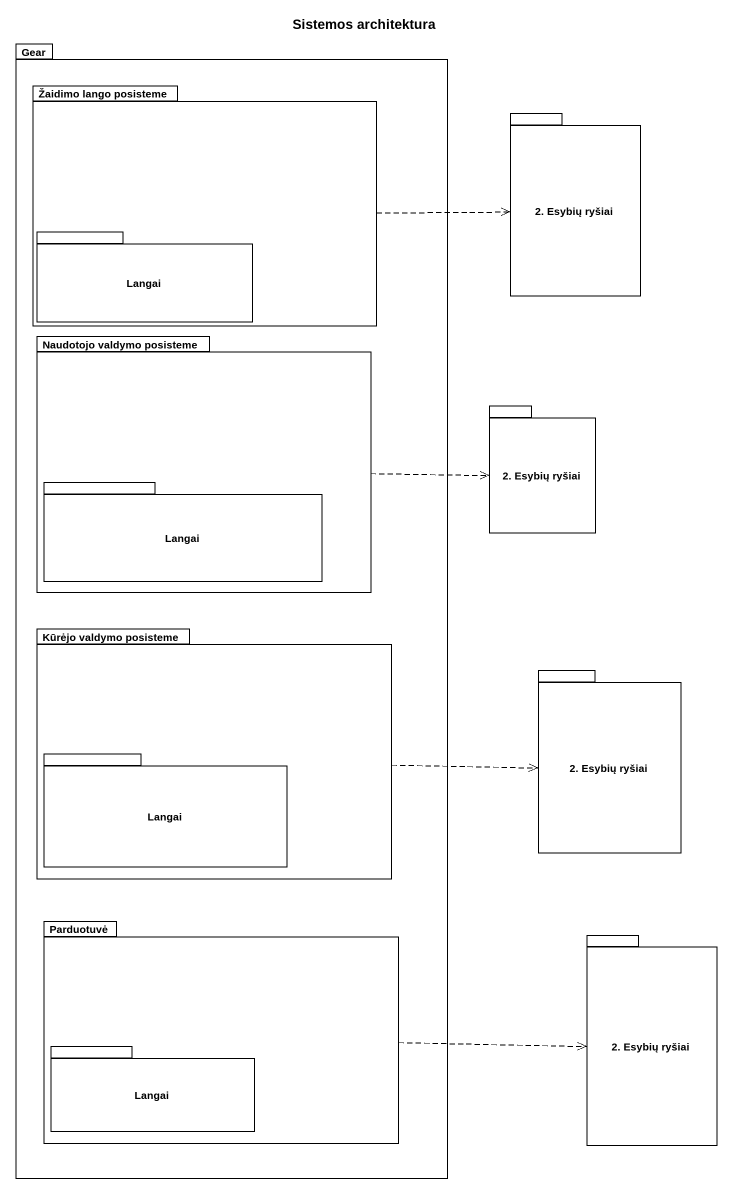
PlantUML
@startuml
title Sistemos architektura
package Gear {
  package "Žaidimo lango posisteme" as Žaidimo_lango_posisteme {
    package Langai {
    }
  }
  package "Naudotojo valdymo posisteme" as Naudotojo_valdymo_posisteme {
    package "Langai" as Langai_2 {
    }
  }
  package "Kūrėjo valdymo posisteme" as Kūrėjo_valdymo_posisteme {
    package "Langai" as Langai_3 {
    }
  }
  package Parduotuvė {
    package "Langai" as Langai_4 {
    }
  }
}
package "2. Esybių ryšiai" as p2_Esybių_ryšiai {
}
package "2. Esybių ryšiai" as p2_Esybių_ryšiai_2 {
}
package "2. Esybių ryšiai" as p2_Esybių_ryšiai_3 {
}
package "2. Esybių ryšiai" as p2_Esybių_ryšiai_4 {
}
Žaidimo_lango_posisteme .right.> p2_Esybių_ryšiai
Naudotojo_valdymo_posisteme .right.> p2_Esybių_ryšiai_2
Kūrėjo_valdymo_posisteme .right.> p2_Esybių_ryšiai_3
Parduotuvė .right.> p2_Esybių_ryšiai_4
@enduml
